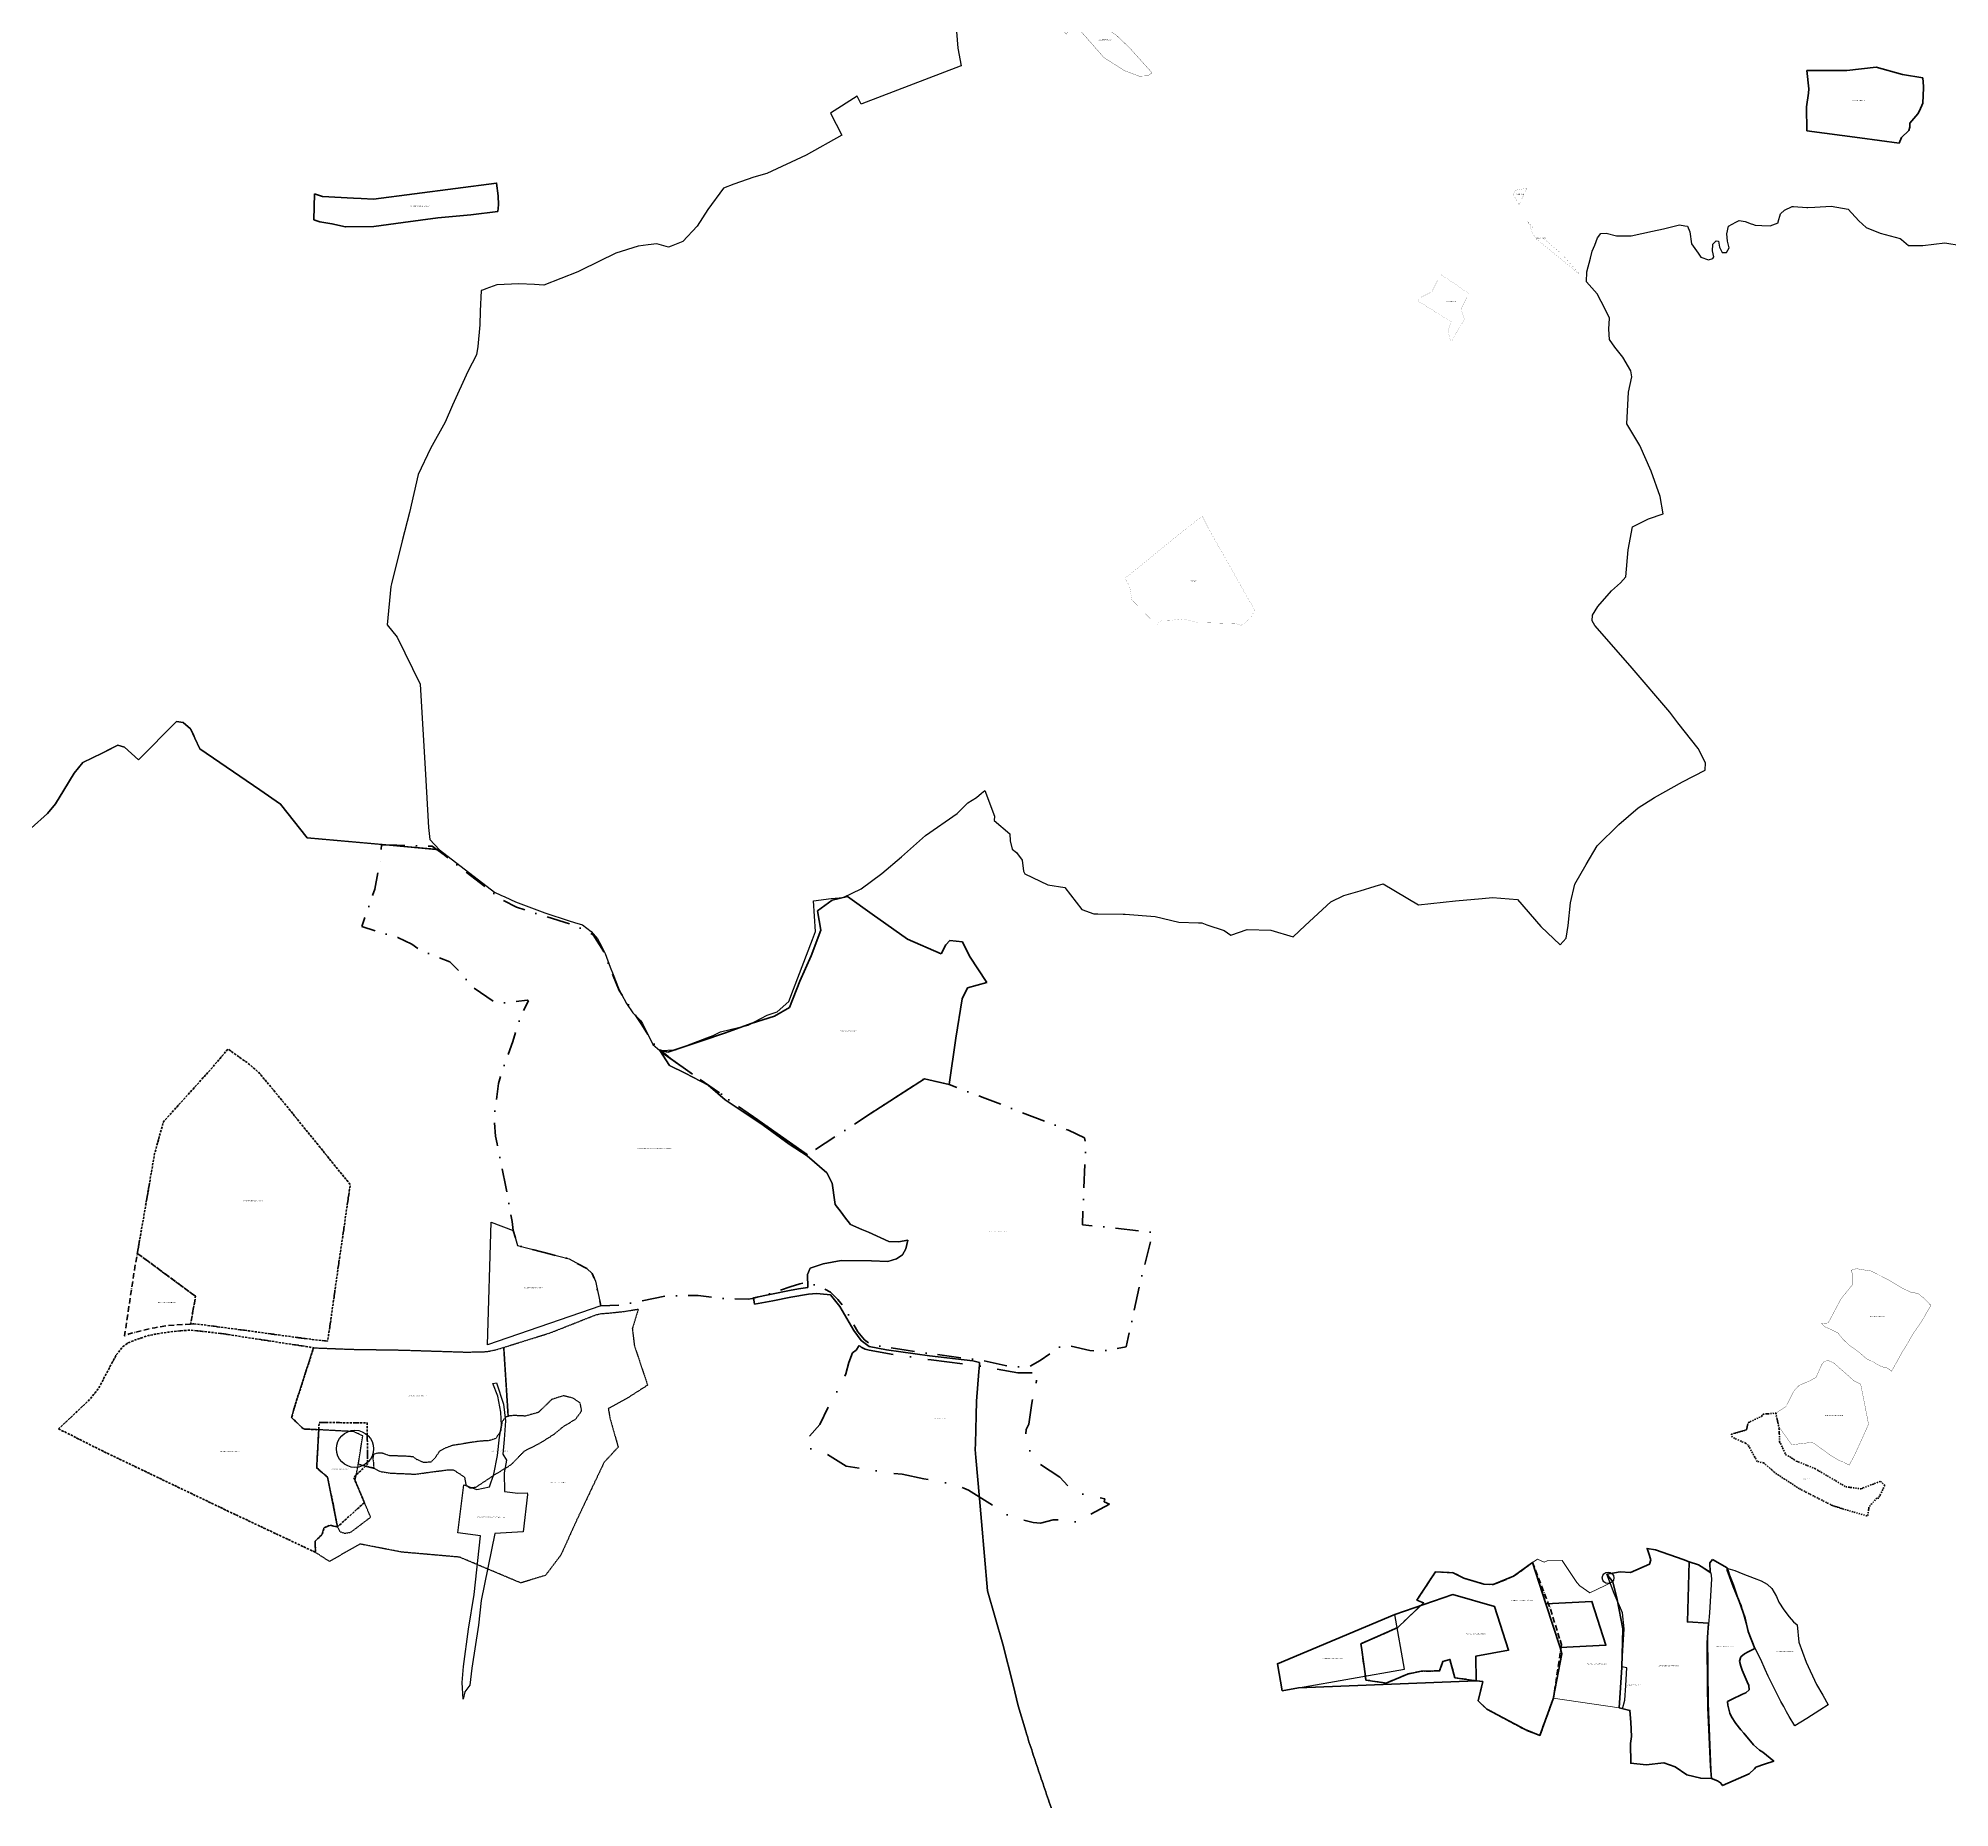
# Model space of a CAD drawing. Header units: metres. Extents: x 245125 to 394351, y 270578 to 4233311.
# Drawn here: x 265966 to 268045, y 4180406 to 4182330 of the extents above; entities that cross this region are included whole.
import ezdxf
from ezdxf.lldxf.tags import DXFTag

# ---------------------------------------------------------------- set-up
doc = ezdxf.new("R2010")
doc.units = ezdxf.units.M
for name, pattern in [('ACAD_ISO10W100', [18, 12, -3, 0, -3]), ('DASHDOT', [25.4, 12.7, -6.35, 0, -6.35]), ('DASHDOT_LINE', [18, 12, -3, 0, -3]), ('DASHED_LINE', [0.75, 0.5, -0.25]), ('Deck 03$0${ Batten }', [0]), ('t-orio', [0.79, 0.5, -0.12, 0.05, -0.12]), ('{ Curtain }', [0])]:
    doc.linetypes.add(name, pattern=pattern)
for name, color, linetype in [('ASTOTA', 7, 'Continuous'), ('topo2009', 98, 'Continuous'), ('topo2012', 144, 'Continuous'), ('topo2016', 36, 'Continuous'), ('topo2017', 2, 'Continuous'), ('topo2019', 6, 'Continuous'), ('topo2021', 4, 'Continuous'), ('topo2023', 41, 'Continuous'), ('topo2026', 192, 'Continuous')]:
    doc.layers.add(name, color=color, linetype=linetype)
doc.styles.get("Standard").update_dxf_attribs({"font": 'arial.ttf'})
tags = doc.linetypes.add('HIDDEN', pattern=[0.375, 0.25, -0.125]).pattern_tags.tags
tags[6:7] = [DXFTag(74, 4), DXFTag(75, 0), DXFTag(340, '0'), DXFTag(46, 1.0), DXFTag(50, 0.0), DXFTag(44, 0.0), DXFTag(45, 0.0)]
tags[4:5] = [DXFTag(74, 4), DXFTag(75, 0), DXFTag(340, '0'), DXFTag(46, 1.0), DXFTag(50, 0.0), DXFTag(44, 0.0), DXFTag(45, 0.0)]

msp = doc.modelspace()

# ---------------------------------------------------------------- linework, layer by layer
at = {"color": 2, "linetype": '{ Curtain }', "lineweight": 80, "ltscale": 5, "flags": 128}
msp.add_lwpolyline([(267485.6, 4180662.7), (267504.8, 4180661.7), (267516.6, 4180655.8), (267538.2, 4180649.3), (267548.5, 4180648.7), (267570.6, 4180657.8), (267591.1, 4180672.8), (267605.8, 4180627.8), (267621.1, 4180580.2), (267623, 4180573.6), (267613.6, 4180524.5), (267599.2, 4180484.8), (267583.1, 4180491.1), (267541.6, 4180513.3), (267532.2, 4180522.4), (267537, 4180543.3), (267529.8, 4180544.3), (267506.8, 4180547.5), (267501.3, 4180567.5), (267493.7, 4180565.3), (267490.2, 4180554.9), (267470.3, 4180554.7), (267455.2, 4180551.5), (267432.2, 4180541.7), (267410.1, 4180545), (267409.5, 4180549.1), (267405.1, 4180580.2), (267404.5, 4180584.3), (267444.8, 4180602.2), (267472.7, 4180628.9), (267465.4, 4180632), (267479.8, 4180654.1)], close=True, dxfattribs=at)
at = {"layer": 'ASTOTA', "color": 253, "linetype": 'HIDDEN', "ltscale": 300}
for points in [[(266964.7, 4182337.5), (266966.4, 4182319.3), (266970, 4182300.1), (266969, 4182299.8), (266861.9, 4182258.8), (266861.1, 4182258.5), (266856.7, 4182267.2), (266827.8, 4182248.5), (266840.2, 4182224.6), (266801.3, 4182203), (266758.8, 4182182.9), (266744.6, 4182179.1), (266722.8, 4182171.3), (266711.6, 4182167.2), (266694.5, 4182144), (266682.8, 4182125.6), (266667.2, 4182109.1), (266654.8, 4182104.2), (266651.6, 4182103), (266639.1, 4182106.7), (266629.7, 4182105.4), (266618.6, 4182103.9), (266594.6, 4182096.3), (266556.8, 4182077.9), (266553, 4182076.1), (266516.3, 4182061.7), (266505.9, 4182062.3), (266489.1, 4182063.2), (266465.2, 4182062), (266453.3, 4182057.7), (266450.6, 4182056.7), (266449.5, 4182056.2), (266448, 4182055.7), (266447.1, 4182033.2), (266446.6, 4182018.5), (266444.3, 4181995), (266442.8, 4181985.8), (266433.5, 4181967.7), (266417, 4181931.2), (266408.9, 4181912.5), (266392.8, 4181884.1), (266379.5, 4181855.6), (266370, 4181814.6), (266362.2, 4181783.7), (266350.6, 4181736.8), (266349.9, 4181734.1), (266346, 4181692.4), (266356.6, 4181679), (266381.8, 4181627.8), (266387.4, 4181529.6), (266390.7, 4181472.1), (266392.3, 4181458.8), (266402.9, 4181447.7), (266401.3, 4181447.9), (266258.8, 4181460.8), (266230, 4181497.4), (266207.3, 4181512.9), (266142, 4181557.5), (266136.9, 4181569.1), (266132.1, 4181579.3), (266124.1, 4181586.2), (266116.9, 4181587.2), (266075.4, 4181545.4), (266060.2, 4181559.4), (266053, 4181561.5), (266044.4, 4181557), (266035.9, 4181552.6), (266014.8, 4181542.8), (266005.6, 4181531), (265994.3, 4181512.4), (265985.1, 4181497.7), (265976.6, 4181487.1), (265958.9, 4181471.1)], [(267067.9, 4180406), (267067.8, 4180406.4), (267066.8, 4180409.3), (267065.8, 4180412.1), (267064.9, 4180414.9), (267063.9, 4180417.8), (267062.9, 4180420.6), (267061.9, 4180423.5), (267061, 4180426.3), (267060, 4180429.2), (267059, 4180432), (267058, 4180434.9), (267057.1, 4180437.7), (267056.1, 4180440.6), (267055.1, 4180443.4), (267054.2, 4180446.3), (267053.2, 4180449.2), (267052.3, 4180452), (267051.3, 4180454.9), (267050.3, 4180457.7), (267049.4, 4180460.6), (267048.4, 4180463.5), (267047.5, 4180466.3), (267046.6, 4180469.2), (267045.6, 4180472.1), (267044.7, 4180475), (267043.7, 4180477.8), (267042.8, 4180480.7), (267041.9, 4180483.6), (267041, 4180486.5), (267040.1, 4180489.4), (267032, 4180517.1), (267026.4, 4180539.8), (267015.4, 4180584), (266998.4, 4180641.9), (266992, 4180717.3), (266989.8, 4180742.5), (266986, 4180787.1), (266985.3, 4180795.7), (266985.4, 4180802.3), (266986.2, 4180832.5), (266986.6, 4180848.3), (266989.3, 4180880.5), (266989.8, 4180887.9), (266989.9, 4180890.4), (266982.5, 4180892.1), (266935.5, 4180897.5), (266888.8, 4180904.1), (266870, 4180907.8), (266861.3, 4180914.2), (266853.2, 4180925.2), (266838.1, 4180951.1), (266827.8, 4180963.8), (266816.7, 4180964.9), (266812.8, 4180965.2), (266804, 4180964.5), (266784.7, 4180961.2), (266765.1, 4180957.4), (266745.4, 4180953.5), (266744, 4180960.6), (266763.6, 4180964.5), (266783.3, 4180968.4), (266793.2, 4180970.3), (266803.3, 4180971.7), (266803, 4180985.9), (266805.7, 4180992.8), (266820, 4180997.5), (266839.6, 4181001.1), (266872.4, 4181000.7), (266890.1, 4181000), (266899.8, 4181002.9), (266906, 4181007.4), (266909.9, 4181013.7), (266912, 4181023.4), (266901.9, 4181021.6), (266891.3, 4181021.8), (266869.2, 4181031.8), (266861.9, 4181035), (266849.5, 4181040.3), (266843.2, 4181048.6), (266839.3, 4181053.6), (266833, 4181061.9), (266832.6, 4181064.7), (266829.7, 4181085.1), (266823.9, 4181096.4), (266802.5, 4181114.9), (266782.9, 4181127.5), (266754.7, 4181148.4), (266713.3, 4181176), (266694.9, 4181191.9), (266670, 4181204.7), (266653, 4181213.3), (266642.3, 4181229.5), (266659.3, 4181230.1), (266693.4, 4181243.1), (266700.2, 4181245.7), (266708.3, 4181249.7), (266738.5, 4181256.9), (266759, 4181267.9), (266769.8, 4181271.5), (266782.6, 4181282.7), (266787.8, 4181296.3), (266808.3, 4181350.2), (266811.6, 4181358.9), (266809.3, 4181392.2), (266828.7, 4181394.7), (266841.7, 4181395.8), (266861.3, 4181405.3), (266883.8, 4181421.8), (266905, 4181440.2), (266931.3, 4181463.1), (266965.5, 4181487.2), (266977.1, 4181498.9), (266986.6, 4181504.7), (266992.2, 4181509.3), (266995.8, 4181512.2), (267006.2, 4181484.4), (267005.9, 4181479.6), (267023, 4181465), (267023.4, 4181457.3), (267025.5, 4181448.3), (267030, 4181444.7), (267036.4, 4181436.4), (267037.8, 4181424.5), (267039.2, 4181421.4), (267064, 4181409.5), (267082.5, 4181406.7), (267101, 4181382.7), (267114.3, 4181378.1), (267118.4, 4181378), (267146.1, 4181377.8), (267148.4, 4181377.8), (267180.7, 4181375.1), (267206.7, 4181369), (267228.1, 4181368.3), (267231.5, 4181368.2), (267237.2, 4181366.2), (267255.8, 4181359.8), (267263.1, 4181354.9), (267280.9, 4181361.1), (267306.5, 4181360.2), (267331, 4181353.2), (267344, 4181365.4), (267371.7, 4181391.1), (267386, 4181398.1), (267403.6, 4181403.2), (267420, 4181408.1), (267428.8, 4181410.7), (267467.2, 4181387.8), (267507.3, 4181392.3), (267536.3, 4181394.9), (267547.6, 4181395.9), (267574.8, 4181393.8), (267600.3, 4181364.2), (267621.2, 4181344.2), (267627.7, 4181351.8), (267629.9, 4181365.3), (267632.6, 4181389.9), (267637.3, 4181410.2), (267649.4, 4181431.6), (267661.5, 4181452), (267685.1, 4181475.2), (267706.1, 4181493.3), (267723.7, 4181504.5), (267754.3, 4181521.6), (267779, 4181534.2), (267779.4, 4181542.1), (267771.1, 4181557.9), (267749.3, 4181585.9), (267740.4, 4181597.3), (267699.5, 4181645.1), (267672, 4181676.8), (267658.8, 4181691.5), (267656, 4181696.8), (267656.4, 4181703), (267662.2, 4181712.4), (267676.9, 4181729.1), (267686.8, 4181737.9), (267692.5, 4181744.5), (267695, 4181773.9), (267699.8, 4181799), (267717.4, 4181807.6), (267733.2, 4181813), (267730, 4181831.9), (267720.1, 4181859.3), (267708, 4181887.4), (267703.6, 4181894.6), (267693.8, 4181910.7), (267695.6, 4181945.4), (267699.2, 4181961.8), (267698.2, 4181968.4), (267689.4, 4181983.5), (267680.7, 4181994.2), (267674.8, 4182002.7), (267674.3, 4182013.8), (267675, 4182025.8), (267670.3, 4182035.5), (267661.5, 4182052.2), (267649.9, 4182065.3), (267649.9, 4182065.6), (267650.4, 4182075.6), (267650.4, 4182076), (267654.2, 4182090.9), (267656.2, 4182098.6), (267659.1, 4182105.1), (267662, 4182113.1), (267665.4, 4182117.7), (267671.1, 4182118.3), (267682.4, 4182115.2), (267698.5, 4182115.2), (267721.8, 4182120.5), (267733.7, 4182122.7), (267750.9, 4182127.3), (267756.8, 4182126.2), (267759.6, 4182125.7), (267762.3, 4182119.5), (267764.2, 4182106.6), (267771.3, 4182096.5), (267774.3, 4182092.1), (267782.5, 4182089), (267787.2, 4182090.6), (267788.3, 4182092.6), (267786.8, 4182099.1), (267787.3, 4182105.9), (267787.4, 4182106.2), (267790.8, 4182109.8), (267793.5, 4182109.4), (267794.6, 4182102.9), (267797.5, 4182097), (267802.2, 4182097), (267805.1, 4182102.2), (267803.3, 4182109.4), (267802.4, 4182117.6), (267804.4, 4182125.9), (267812.3, 4182130.1), (267815.9, 4182132), (267822.2, 4182130.8), (267828.8, 4182128.3), (267830.3, 4182127.8), (267833.2, 4182126.7), (267840.6, 4182126.5), (267849.7, 4182126.3), (267858.2, 4182129.5), (267858.4, 4182130.5), (267860.9, 4182139.1), (267865.3, 4182143.3), (267873.6, 4182147.3), (267874.8, 4182147.2), (267875.1, 4182147.2), (267889.5, 4182145.9), (267890.6, 4182145.9), (267898.2, 4182146.5), (267915.9, 4182147.7), (267934.2, 4182144.2), (267946.1, 4182131.4), (267954.1, 4182124.5), (267969.2, 4182118.1), (267991, 4182112.3), (267992.5, 4182111.1), (268000, 4182104.9), (268015.4, 4182104.7), (268039.5, 4182107.5), (268057.2, 4182104.8)], [(265958.9, 4181471.1), (265976.6, 4181487.1), (265985.1, 4181497.7), (265994.3, 4181512.4), (266005.6, 4181531), (266014.8, 4181542.8), (266035.9, 4181552.6), (266040.2, 4181554.8), (266053, 4181561.5), (266060.2, 4181559.4), (266075.4, 4181545.4), (266116.9, 4181587.2), (266124.1, 4181586.2), (266132.1, 4181579.3), (266135.1, 4181573), (266136.1, 4181570.8), (266136.9, 4181569.1), (266142, 4181557.5), (266207.3, 4181512.9), (266230, 4181497.4), (266258.8, 4181460.8), (266340.8, 4181453.4), (266402.9, 4181447.7), (266462.6, 4181401.5), (266469.5, 4181398.4), (266473.6, 4181396.5), (266485.3, 4181391.3), (266517.1, 4181379.2), (266543.8, 4181370.6), (266549.4, 4181368.8), (266558.1, 4181366.2), (266567.5, 4181358.8), (266574.4, 4181351), (266578.6, 4181343.6), (266582.8, 4181334.8), (266588.4, 4181320.1), (266591.5, 4181312.1), (266592.2, 4181310.4), (266597.5, 4181297.2), (266600.6, 4181290.6), (266606.1, 4181280.5), (266613, 4181270.5), (266621.6, 4181261.7), (266623.5, 4181258.8), (266634.7, 4181235.9), (266642.3, 4181229.5), (266653, 4181213.3), (266670, 4181204.7), (266694.9, 4181191.9), (266713.3, 4181176), (266754.7, 4181148.4), (266782.9, 4181127.5), (266802.5, 4181114.9), (266823.9, 4181096.4), (266829.7, 4181085.1), (266832.6, 4181064.7), (266833, 4181061.9), (266839.3, 4181053.6), (266843.2, 4181048.6), (266849.5, 4181040.3), (266861.9, 4181035), (266869.2, 4181031.8), (266891.3, 4181021.8), (266901.9, 4181021.6), (266912, 4181023.4), (266909.9, 4181013.7), (266906, 4181007.4), (266899.8, 4181002.9), (266890.1, 4181000), (266872.4, 4181000.7), (266839.6, 4181001.1), (266820, 4180997.5), (266805.7, 4180992.8), (266803, 4180985.9), (266803.3, 4180971.7), (266793.2, 4180970.3), (266783.3, 4180968.4), (266763.6, 4180964.5), (266744, 4180960.6), (266745.4, 4180953.5), (266765.1, 4180957.4), (266784.7, 4180961.2), (266804, 4180964.5), (266812.8, 4180965.2), (266816.7, 4180964.9), (266827.8, 4180963.8), (266838.1, 4180951.1), (266853.2, 4180925.2), (266861.3, 4180914.2), (266870, 4180907.8), (266888.8, 4180904.1), (266935.5, 4180897.5), (266982.5, 4180892.1), (266989.9, 4180890.4), (266989.8, 4180887.9), (266989.3, 4180880.5), (266986.6, 4180848.3), (266986.2, 4180832.5), (266985.4, 4180802.3), (266985.3, 4180795.7), (266986, 4180787.1), (266989.8, 4180742.5), (266992, 4180717.3), (266998.4, 4180641.9), (267015.4, 4180584), (267026.4, 4180539.8), (267032, 4180517.1), (267040.1, 4180489.4), (267041, 4180486.5), (267041.9, 4180483.6), (267042.8, 4180480.7), (267043.7, 4180477.8), (267044.7, 4180475), (267045.6, 4180472.1), (267046.6, 4180469.2), (267047.5, 4180466.3), (267048.4, 4180463.5), (267049.4, 4180460.6), (267050.3, 4180457.7), (267051.3, 4180454.9), (267052.3, 4180452), (267053.2, 4180449.2), (267054.2, 4180446.3), (267055.1, 4180443.4), (267056.1, 4180440.6), (267057.1, 4180437.7), (267058, 4180434.9), (267059, 4180432), (267060, 4180429.2), (267061, 4180426.3), (267061.9, 4180423.5), (267062.9, 4180420.6), (267063.9, 4180417.8), (267064.9, 4180414.9), (267065.8, 4180412.1), (267066.8, 4180409.3), (267067.8, 4180406.4), (267067.9, 4180406)]]:
    msp.add_lwpolyline(points, dxfattribs=at)
at = {"layer": 'topo2009', "color": 98, "linetype": 'DASHDOT', "lineweight": 70, "ltscale": 3, "flags": 128}
msp.add_lwpolyline([(266859.2, 4180908.9), (266855.8, 4180903.7), (266851.7, 4180900.7), (266847.9, 4180890.1), (266844.6, 4180877.8), (266835.6, 4180859.5), (266830.1, 4180852.4), (266826.5, 4180844.4), (266816.4, 4180822.9), (266804.8, 4180810), (266800.9, 4180797.5), (266819.1, 4180793.5), (266844.8, 4180777.7), (266893.5, 4180770), (266905.8, 4180769), (266929.4, 4180763.8), (266947, 4180760.5), (266963.9, 4180757.1), (266972.8, 4180753.6), (266977.8, 4180751.6), (267022, 4180723.5), (267048.2, 4180716.2), (267056.1, 4180715.7), (267069.9, 4180719.3), (267077.7, 4180719.3), (267087.7, 4180716.2), (267096.4, 4180717.5), (267131.4, 4180736.3), (267125.5, 4180738.6), (267126, 4180742.1), (267096.8, 4180748.4), (267088.3, 4180753.3), (267077.1, 4180765.4), (267054.1, 4180780.9), (267047.3, 4180788.9), (267042.5, 4180798.7), (267039.9, 4180808.9), (267040.8, 4180817.4), (267043.4, 4180823.1), (267046.7, 4180846), (267046.7, 4180846), (267052, 4180870.2), (267052, 4180870.2), (267052.6, 4180881.3), (267048.3, 4180878.9), (267039.8, 4180879.2), (267031.7, 4180879.2), (266985.3, 4180887.3), (266937.3, 4180893.1), (266896.6, 4180899), (266869.8, 4180903.5), (266865.7, 4180904.6), (266861.3, 4180907)], close=True, dxfattribs=at)
at = {"layer": 'topo2009', "color": 98}
msp.add_lwpolyline([(266422.7, 4180704.9), (266429.2, 4180757.1), (266443.3, 4180752.3), (266457.1, 4180755), (266462, 4180769), (266465.7, 4180789), (266468.1, 4180808.9), (266470.2, 4180821.8), (266469.5, 4180836.2), (266466.2, 4180853.7), (266460.7, 4180867.4), (266464.8, 4180868.1), (266472.2, 4180845), (266474.6, 4180826.7), (266472.9, 4180806.5), (266471.7, 4180790.7), (266475.6, 4180784.1), (266473, 4180770.3), (266473.5, 4180749.9), (266488, 4180748.3), (266498, 4180748.7), (266498.3, 4180746.7), (266493.8, 4180706), (266462.8, 4180704.3), (266447.9, 4180631.4), (266445.1, 4180604.6), (266437.9, 4180557.9), (266435.6, 4180539.4), (266430.3, 4180532), (266428.6, 4180524.2), (266427.3, 4180542.3), (266428.7, 4180559.7), (266434.1, 4180600.4), (266440.4, 4180637.9), (266447.4, 4180701.9), (266422.7, 4180704.9)], close=True, dxfattribs=at)
at = {"layer": 'topo2012', "color": 144, "linetype": 'ACAD_ISO10W100', "lineweight": 70, "ltscale": 0.5}
msp.add_lwpolyline([(267485.6, 4180662.7), (267504.8, 4180661.7), (267516.6, 4180655.8), (267538.2, 4180649.3), (267548.5, 4180648.7), (267570.6, 4180657.8), (267591.3, 4180672.9), (267610.7, 4180622), (267621.2, 4180588.4), (267622.7, 4180583.7), (267613.9, 4180525.4), (267599.2, 4180484.8), (267583.1, 4180491.1), (267541.6, 4180513.3), (267532.2, 4180522.4), (267537, 4180543.3), (267506.8, 4180547.5), (267501.3, 4180567.5), (267493.7, 4180565.3), (267490.2, 4180554.9), (267470.3, 4180554.7), (267455.2, 4180551.5), (267432.2, 4180541.7), (267410.1, 4180545), (267405.1, 4180580.2), (267404.5, 4180584.3), (267444.8, 4180602.2), (267472.7, 4180628.9), (267465.4, 4180632)], close=True, dxfattribs=at)
at = {"layer": 'topo2016', "color": 36, "ltscale": 0.2, "flags": 128}
msp.add_lwpolyline([(267803.4, 4180666.4), (267811.3, 4180664), (267819.8, 4180660.5), (267832.3, 4180655.6), (267839.8, 4180652.7), (267846.2, 4180649.1), (267851.4, 4180644.5), (267856.4, 4180636), (267859, 4180629.5), (267864.3, 4180621.3), (267870.4, 4180613.7), (267875, 4180608.3), (267879, 4180605.2), (267880.7, 4180586.1), (267888.7, 4180564.4), (267899.9, 4180540.1), (267906.7, 4180528.7), (267912.7, 4180518), (267903.6, 4180512.2), (267889.5, 4180503.3), (267876.3, 4180495.1), (267870.3, 4180505.4), (267867.4, 4180510.4), (267864.3, 4180516.3), (267861.3, 4180521.8), (267857.9, 4180528.2), (267854.6, 4180534.6), (267850.5, 4180542.7), (267847.4, 4180549.2), (267844.3, 4180556.3), (267839.4, 4180567.4), (267831.6, 4180582.8), (267827.5, 4180593.1), (267824.6, 4180603), (267821.5, 4180613.3), (267819.8, 4180620.2), (267818.4, 4180626.1), (267815.2, 4180632.6), (267812.8, 4180639.4), (267810.2, 4180648), (267805.8, 4180659)], close=True, dxfattribs=at)
at = {"layer": 'topo2017', "color": 2, "linetype": 'DASHDOT', "lineweight": 40, "ltscale": 5}
msp.add_lwpolyline([(267989.8, 4182215.9), (267947, 4182221.8), (267889.4, 4182229.3), (267889, 4182255.7), (267891.1, 4182270.4), (267891.7, 4182275), (267889.4, 4182294.9), (267932.8, 4182294.9), (267964.9, 4182298.7), (267993.5, 4182290.8), (268015.5, 4182287.2), (268016.2, 4182277.6), (268016.1, 4182276.1), (268015.7, 4182259.5), (268011.8, 4182251.3), (268010.2, 4182247.9), (268001.3, 4182237.9), (268001.3, 4182233.3), (268000.5, 4182229.7), (267992.4, 4182222)], close=True, dxfattribs=at)
at = {"layer": 'topo2017', "color": 2, "linetype": 'Deck 03$0${ Batten }', "lineweight": 70, "ltscale": 3, "flags": 128}
msp.add_lwpolyline([(266266.7, 4182160.9), (266275.7, 4182158.2), (266309.4, 4182156.3), (266317.5, 4182155.7), (266331.1, 4182155), (266464.9, 4182172.7), (266466.4, 4182158.9), (266467, 4182148.8), (266466, 4182141.8), (266436.8, 4182138.2), (266400.8, 4182134.8), (266363.4, 4182129.6), (266331.3, 4182125.4), (266300.4, 4182124.9), (266285.7, 4182128.4), (266272.7, 4182130.5), (266266.2, 4182132.7)], close=True, dxfattribs=at)
at = {"layer": 'topo2017', "color": 2, "linetype": 'DASHDOT', "lineweight": 60, "ltscale": 2, "flags": 128}
msp.add_lwpolyline([(266339.6, 4181453.1), (266356.2, 4181452.6), (266394.9, 4181451.7), (266407.7, 4181442.2), (266470.2, 4181393.6), (266486.5, 4181385.3), (266505.3, 4181379.2), (266549, 4181365.7), (266570, 4181355.4), (266581.1, 4181337.5), (266598, 4181294.7), (266622, 4181258.6), (266639.6, 4181230.7), (266802.7, 4181116.1), (266929.9, 4181198.8), (266957, 4181192.4), (266985.3, 4181181.5), (266995.7, 4181177.6), (267086.6, 4181142.8), (267104.2, 4181134.4), (267105.4, 4181127.5), (267101.8, 4181039.9), (267101.8, 4181039.9), (267130.4, 4181037.2), (267178, 4181031.5), (267178.1, 4181030.5), (267165.1, 4180979), (267149.3, 4180907.2), (267124.1, 4180902.9), (267109.7, 4180903.2), (267088.5, 4180908.3), (267077.6, 4180907.4), (267055.8, 4180892.4), (267044.9, 4180886.4), (267037.2, 4180884.9), (267017.9, 4180886.9), (266989.2, 4180893.1), (266956.9, 4180897), (266910.3, 4180903.6), (266878.6, 4180908.5), (266869.2, 4180911.6), (266864.7, 4180914.8), (266857.5, 4180923.5), (266844.7, 4180947.2), (266840.5, 4180953), (266835.7, 4180958.8), (266827.8, 4180966.7), (266818, 4180971.9), (266804.1, 4180976.8), (266798, 4180976.5), (266794.5, 4180975.8), (266783.9, 4180972.4), (266757.9, 4180963.9), (266743, 4180960), (266738.4, 4180959.2), (266716, 4180959.4), (266684.1, 4180963), (266650.1, 4180962.8), (266601.7, 4180952.9), (266578.3, 4180951.7), (266572.4, 4180978.7), (266568.9, 4180987.1), (266562.9, 4180992.3), (266543.7, 4181002.8), (266524.9, 4181007.7), (266487.7, 4181017.5), (266482.9, 4181033.6), (266481.6, 4181043.7), (266479.7, 4181055), (266474.8, 4181081.1), (266470.1, 4181105.6), (266465.4, 4181127.9), (266463.7, 4181136.4), (266462.2, 4181156.9), (266466.8, 4181193.7), (266473.4, 4181214.5), (266482.3, 4181239.1), (266491.1, 4181267.1), (266499.5, 4181283.5), (266498.1, 4181284.1), (266477.7, 4181281.7), (266464.4, 4181280.9), (266439, 4181298.3), (266424.1, 4181316.1), (266413.8, 4181325.8), (266382, 4181338.3), (266372.8, 4181345), (266357.3, 4181352.3), (266342.5, 4181356.5), (266318.3, 4181364.2), (266332.4, 4181404.9), (266338.1, 4181435.3), (266339.6, 4181453.1)], close=True, dxfattribs=at)
at = {"layer": 'topo2017', "color": 2, "linetype": 'DASHDOT', "lineweight": 53, "ltscale": 6}
msp.add_lwpolyline([(266641.7, 4181230.1), (266651.1, 4181227.6), (266687.8, 4181240), (266713.8, 4181248.7), (266741.5, 4181258.8), (266767.1, 4181267), (266783.4, 4181276.2), (266794.6, 4181304.8), (266806.9, 4181332.6), (266817.2, 4181360.5), (266813.7, 4181381.5), (266829.7, 4181392.8), (266846.5, 4181397), (266873, 4181377.7), (266911.7, 4181350.4), (266948.2, 4181334.6), (266953.3, 4181344.5), (266957.7, 4181349.2), (266971.3, 4181347.5), (266979, 4181332.1), (266997.9, 4181303.5), (266977, 4181297.6), (266971.2, 4181285.5), (266964, 4181243), (266957, 4181192.4), (266929.9, 4181198.8), (266802.7, 4181116.1), (266653.9, 4181220.7), (266649, 4181225.3), (266643.3, 4181229)], close=True, dxfattribs=at)
at = {"layer": 'topo2017', "color": 2, "linetype": 'DASHDOT_LINE', "lineweight": 53, "ltscale": 0.2, "flags": 128}
msp.add_lwpolyline([(266132.1, 4180932), (266134.6, 4180932.3), (266146.3, 4180931.1), (266195.8, 4180924.6), (266247.3, 4180917.5), (266267, 4180915), (266280.9, 4180913.6), (266282.2, 4180919.9), (266293.2, 4180998), (266305.7, 4181083.7), (266232.2, 4181174.4), (266205.9, 4181206.1), (266193.1, 4181216.7), (266172.7, 4181231), (266156.1, 4181211.4), (266150.9, 4181205.5), (266102.6, 4181152), (266092.9, 4181117), (266082, 4181053.7), (266074.2, 4181008.9), (266137.5, 4180962.2), (266132.1, 4180932)], dxfattribs=at)
at = {"layer": 'topo2017', "color": 2, "ltscale": 0.2, "flags": 128}
msp.add_lwpolyline([(266454.8, 4180909.5), (266458.8, 4181043), (266482.9, 4181033.6), (266482.9, 4181033.6), (266482.9, 4181033.6), (266487.7, 4181017.5), (266487.7, 4181017.5), (266543.7, 4181002.8), (266562.9, 4180992.3), (266568.9, 4180987.1), (266572.4, 4180978.7), (266578.3, 4180951.7)], close=True, dxfattribs=at)
at = {"layer": 'topo2017', "color": 2, "linetype": 'DASHDOT_LINE', "lineweight": 50, "ltscale": 0.5, "flags": 128}
msp.add_lwpolyline([(266074.2, 4181008.9), (266137.5, 4180962.2), (266132.1, 4180932), (266117.3, 4180931.3), (266107.9, 4180930.5), (266093.4, 4180928.1), (266080.8, 4180925.5), (266071.3, 4180922.9), (266065.5, 4180921.3), (266062.4, 4180920.1), (266060.3, 4180919.1), (266071, 4180990.8)], close=True, dxfattribs=at)
at = {"layer": 'topo2017', "color": 2, "linetype": 'DASHED_LINE', "flags": 128}
for points in [[(266472.6, 4180906.7), (266523.4, 4180922.6), (266573, 4180942.2), (266578.5, 4180943.4), (266587.7, 4180944.1), (266603.1, 4180945.7), (266618.9, 4180948.3), (266612.4, 4180927.1), (266614.6, 4180908.7), (266629, 4180865.6), (266606.8, 4180851.4), (266586.3, 4180840.1), (266588.1, 4180829.7), (266597, 4180798.3), (266581.6, 4180781.5), (266552.1, 4180719.3), (266534.7, 4180680.9), (266518, 4180658.8), (266491.1, 4180650.6), (266481.7, 4180654.5), (266424.6, 4180678.6), (266361.6, 4180684.1), (266316.2, 4180692.9), (266283.1, 4180673.9), (266267.9, 4180683.8), (266267.5, 4180696.1), (266275.2, 4180703.2), (266277.1, 4180710.5), (266284, 4180713.3), (266291.8, 4180711.5), (266294.4, 4180706.3), (266299.8, 4180704.6), (266306.3, 4180705.7), (266327.9, 4180722.1), (266311, 4180762), (266314.5, 4180779.6), (266331.2, 4180775.4), (266338.6, 4180771.7), (266349.4, 4180770), (266364, 4180769.4), (266376.5, 4180768.8), (266396.5, 4180771.6), (266412.6, 4180773.6), (266418, 4180773.4), (266422.6, 4180770.6), (266430, 4180765.6), (266431.4, 4180757.4), (266435.7, 4180753.8), (266442.6, 4180754.9), (266463.3, 4180768.6), (266480.4, 4180779), (266495.3, 4180794.2), (266511.7, 4180802.4), (266527.2, 4180812.2), (266537.9, 4180821), (266550.7, 4180828.6), (266557.3, 4180837.6), (266555.8, 4180846.1), (266548, 4180851.5), (266537.2, 4180854.1), (266524.6, 4180849.9), (266510.2, 4180835.9), (266496.1, 4180832), (266484, 4180832.6), (266478.9, 4180832.2), (266477.4, 4180831.7), (266472.6, 4180906.7)], [(266265.8, 4180906.2), (266308, 4180904.6), (266361.1, 4180903.8), (266433.8, 4180901.5), (266438.5, 4180901.7), (266454.3, 4180902.1), (266464.8, 4180904.3), (266472.6, 4180906.7), (266477.4, 4180831.7), (266474.5, 4180830.7), (266470.9, 4180826), (266469.2, 4180815.7), (266463.9, 4180807.6), (266457, 4180805.3), (266446.8, 4180804.7), (266434.9, 4180803), (266425.2, 4180801.3), (266416.8, 4180800.1), (266407.9, 4180796.7), (266402.8, 4180793.9), (266397.8, 4180786.3), (266393.3, 4180781.9), (266385.3, 4180781.5), (266377.9, 4180784.9), (266374.3, 4180787.6), (266365.4, 4180788.4), (266348.7, 4180788.8), (266340.6, 4180791.6), (266336.1, 4180791.8), (266331.2, 4180790.6), (266330.2, 4180786.3), (266331, 4180781.3), (266331.2, 4180775.4), (266314.5, 4180779.6), (266319.3, 4180810.5), (266309.4, 4180815.1), (266254.8, 4180818), (266241.9, 4180830.4), (266245.7, 4180843.7)]]:
    msp.add_lwpolyline(points, close=True, dxfattribs=at)
at = {"layer": 'topo2017', "color": 2, "linetype": 'DASHDOT_LINE', "lineweight": 53, "ltscale": 0.2, "flags": 128}
for points in [[(265988.6, 4180818.1), (266035.6, 4180794.4), (266173.4, 4180728.4), (266267.9, 4180683.8), (266267.5, 4180696.1), (266275.2, 4180703.2), (266277.1, 4180710.5), (266284, 4180713.3), (266291.8, 4180711.5), (266287.4, 4180734.5), (266281, 4180765.6), (266269.2, 4180775.7), (266271.5, 4180817.1), (266254.8, 4180818), (266241.9, 4180830.4), (266245.7, 4180843.7), (266265.8, 4180906.2), (266257.9, 4180907.7), (266242.1, 4180910), (266193.5, 4180917.4), (266167.9, 4180921.5), (266145, 4180924.1), (266131.9, 4180925.5), (266117.7, 4180924.4), (266108.2, 4180923.3), (266108.2, 4180923.3), (266093.3, 4180921), (266086.3, 4180919.5), (266074.1, 4180915.6), (266064.2, 4180911.6), (266057.9, 4180907.1), (266051, 4180898.1), (266032.2, 4180862.2), (266022.7, 4180850.3)], [(266271.9, 4180825.1), (266324.1, 4180824.5), (266324.1, 4180824.5), (266324.5, 4180779.6), (266309.5, 4180765.5), (266321.1, 4180738), (266321.1, 4180738), (266321.1, 4180738), (266321.1, 4180738), (266291.8, 4180711.5), (266291.8, 4180711.5), (266291.8, 4180711.5), (266291.8, 4180711.5), (266287.4, 4180734.5), (266281, 4180765.6), (266269.2, 4180775.7), (266271.9, 4180825.1)]]:
    msp.add_lwpolyline(points, close=True, dxfattribs=at)
at = {"layer": 'topo2017', "color": 2, "linetype": 'DASHDOT', "lineweight": 70, "ltscale": 0.1}
msp.add_lwpolyline([(267807.5, 4180812.3), (267809.8, 4180812.9), (267823.9, 4180817.1), (267825.5, 4180824.7), (267840, 4180831.6), (267841.9, 4180834.1), (267855.7, 4180835.2), (267859.4, 4180818.2), (267859.7, 4180804.5), (267866.4, 4180790.3), (267878, 4180783.1), (267898.3, 4180774.9), (267931.8, 4180755.1), (267948.3, 4180752.9), (267969.5, 4180761.1), (267974.2, 4180756.8), (267967.6, 4180742.9), (267965.4, 4180742.9), (267956.9, 4180732.9), (267956, 4180725.1), (267954.8, 4180723.4), (267917.8, 4180734.4), (267881.1, 4180753.1), (267854, 4180770.9), (267851.4, 4180773.6), (267842.4, 4180781.1), (267835.3, 4180782.7), (267825.8, 4180800.3), (267822.8, 4180802.6), (267808.2, 4180809)], close=True, dxfattribs=at)
at = {"layer": 'topo2017', "color": 2, "linetype": '{ Curtain }', "lineweight": 60, "ltscale": 5, "flags": 128}
msp.add_lwpolyline([(267485.6, 4180662.7), (267504.8, 4180661.7), (267516.6, 4180655.8), (267538.2, 4180649.3), (267548.5, 4180648.7), (267570.6, 4180657.8), (267591.1, 4180672.8), (267605.8, 4180627.8), (267621.1, 4180580.2), (267623, 4180573.6), (267613.6, 4180524.5), (267599.2, 4180484.8), (267583.1, 4180491.1), (267541.6, 4180513.3), (267532.2, 4180522.4), (267537, 4180543.3), (267529.8, 4180544.3), (267506.8, 4180547.5), (267501.3, 4180567.5), (267493.7, 4180565.3), (267490.2, 4180554.9), (267470.3, 4180554.7), (267455.2, 4180551.5), (267432.2, 4180541.7), (267410.1, 4180545), (267409.5, 4180549.1), (267405.1, 4180580.2), (267404.5, 4180584.3), (267444.8, 4180602.2), (267472.7, 4180628.9), (267465.4, 4180632), (267479.8, 4180654.1)], close=True, dxfattribs=at)
at = {"layer": 'topo2017', "color": 2, "linetype": '{ Curtain }', "lineweight": 13, "ltscale": 5, "flags": 128}
msp.add_lwpolyline([(267591.1, 4180672.8), (267596.7, 4180676.4), (267603.7, 4180673), (267607.1, 4180674.7), (267607.1, 4180674.7), (267623.3, 4180674.8), (267623.3, 4180674.8), (267623.3, 4180674.8), (267639.4, 4180651), (267642.6, 4180647.6), (267653.5, 4180639.8), (267678.5, 4180651.7), (267683.1, 4180632.6), (267689.5, 4180600.6), (267688.3, 4180558.5), (267685.3, 4180514.8), (267613.8, 4180525.4), (267623, 4180573.6), (267621.1, 4180580.2), (267605.8, 4180627.8)], close=True, dxfattribs=at)
at = {"layer": 'topo2017', "color": 2, "linetype": '{ Curtain }', "lineweight": 70, "ltscale": 5, "flags": 128}
for points in [[(267672, 4180660.1), (267686.3, 4180662.5), (267697.6, 4180662.1), (267718.4, 4180671.1), (267719.7, 4180675.7), (267717.5, 4180682.5), (267715.7, 4180688.1), (267724.8, 4180686.6), (267754.8, 4180675.9), (267761.6, 4180673.6), (267759.6, 4180608.2), (267782.4, 4180607), (267781.7, 4180596.7), (267781, 4180585.5), (267781.4, 4180537.9), (267781.9, 4180514.8), (267783.3, 4180483.1), (267784.8, 4180451), (267785.7, 4180438), (267774, 4180438.2), (267758.8, 4180442), (267746.2, 4180450.5), (267734, 4180455), (267714.9, 4180452.9), (267698, 4180454.6), (267697.8, 4180476), (267698.9, 4180483.7), (267697.9, 4180499.2), (267697.1, 4180512), (267685.3, 4180514.8), (267688.4, 4180558.5), (267689.5, 4180600.6), (267683.1, 4180632.6), (267678.5, 4180651.7)], [(267786.7, 4180676.1), (267802.8, 4180666.9), (267802.7, 4180664.6), (267809.2, 4180646.8), (267815.7, 4180630.8), (267820.1, 4180618.5), (267822.5, 4180612.2), (267825.6, 4180597.8), (267832.9, 4180579.4), (267825.8, 4180575.8), (267821.6, 4180573.5), (267817.6, 4180570.2), (267816.4, 4180565.4), (267817.5, 4180560), (267819, 4180555.8), (267824.6, 4180543.2), (267826.5, 4180538.9), (267826.6, 4180534.2), (267823.2, 4180531.2), (267819.4, 4180529.5), (267807.7, 4180524), (267803.3, 4180521.6), (267803.6, 4180517.5), (267805.8, 4180508.8), (267807.4, 4180505), (267812.1, 4180497.7), (267817.5, 4180490.7), (267820.9, 4180487.2), (267831.4, 4180474.6), (267834.6, 4180471.5), (267838.1, 4180468.9), (267841.7, 4180466.4), (267845.6, 4180463.4), (267853.4, 4180456.8), (267843.5, 4180453.4), (267834, 4180450.4), (267832.7, 4180448.5), (267826.7, 4180443.2), (267797.8, 4180430.3), (267795.7, 4180433.3), (267792.3, 4180435.4), (267785.7, 4180438), (267784.8, 4180451), (267783.3, 4180483.1), (267781.9, 4180514.8), (267781.4, 4180537.9), (267781, 4180585.5), (267781.7, 4180596.7), (267782.4, 4180607), (267759.6, 4180608.2), (267761.6, 4180673.6), (267771.7, 4180670.2), (267784.3, 4180662.2), (267784, 4180672.6)]]:
    msp.add_lwpolyline(points, close=True, dxfattribs=at)
at = {"layer": 'topo2017', "color": 54}
msp.add_lwpolyline([(267715.7, 4180688.1), (267724.8, 4180686.6), (267733.8, 4180683.6), (267754.8, 4180675.9), (267772.2, 4180670), (267785.2, 4180661.6), (267785.9, 4180655), (267783.7, 4180618.2), (267781.5, 4180593.6), (267782.1, 4180519.8), (267785.5, 4180438), (267774, 4180438.2), (267758.8, 4180442), (267746.2, 4180450.5), (267734, 4180455), (267714.9, 4180452.9), (267698, 4180454.6), (267697.8, 4180476), (267698.9, 4180483.7), (267697.9, 4180499.2), (267697.1, 4180512), (267689.1, 4180513.8), (267691.7, 4180523.2), (267692.8, 4180539.2), (267693.6, 4180558.2), (267688.3, 4180559.4), (267690.8, 4180600.8), (267689.1, 4180617.9), (267680, 4180639.2), (267672, 4180660.1), (267686.3, 4180662.5), (267697.6, 4180662.1), (267718.4, 4180671.1), (267719.7, 4180675.7)], close=True, dxfattribs=at)
at = {"layer": 'topo2017', "color": 2, "linetype": '{ Curtain }', "lineweight": 80, "ltscale": 10, "flags": 128}
for points in [[(267319.1, 4180533.3), (267313.8, 4180562.8), (267441.4, 4180616.1), (267504.6, 4180637.9), (267549.9, 4180624.9), (267565.2, 4180577.3), (267529.4, 4180570.9), (267529.8, 4180544.3), (267336.8, 4180536.4)], [(267605.8, 4180627.8), (267655.7, 4180630.4), (267671, 4180582.8), (267621.1, 4180580.2)]]:
    msp.add_lwpolyline(points, close=True, dxfattribs=at)
at = {"layer": 'topo2017', "color": 2, "linetype": '{ Curtain }', "flags": 128}
msp.add_lwpolyline([(267313.8, 4180562.8), (267319.1, 4180533.3), (267336.8, 4180536.4), (267452, 4180557), (267441.4, 4180616.1), (267313.8, 4180562.8)], close=True, dxfattribs=at)
at = {"layer": 'topo2017', "color": 1}
for centre, radius in [((266310.8, 4180796.4), 20.2), ((267673.3, 4180656.1), 6.29)]:
    msp.add_circle(centre, radius, dxfattribs=at)
at = {"layer": 'topo2019', "color": 6, "ltscale": 30, "const_width": 0.3, "flags": 128}
msp.add_lwpolyline([(267125.1, 4182309.1), (267146.7, 4182295.4), (267147.8, 4182294.7), (267163.3, 4182288.9), (267172.9, 4182289.2), (267177.4, 4182292.6), (267175.3, 4182294.9), (267152.8, 4182319.9), (267138, 4182334), (267088.5, 4182365.4), (267070.4, 4182367.1), (267073.9, 4182352.2), (267075.5, 4182345.6), (267084.1, 4182334.6), (267087.5, 4182338.8), (267096.4, 4182341.7), (267106.5, 4182330.4), (267125.1, 4182309.1)], dxfattribs=at)
at = {"layer": 'topo2021', "color": 4, "lineweight": 35, "ltscale": 2, "const_width": 0.1}
for points in [[(267585, 4182166.8), (267582.1, 4182166.5), (267574.2, 4182165.2), (267572.3, 4182164.2), (267569.8, 4182160.7), (267570.5, 4182159.8), (267573.2, 4182155.1), (267576.5, 4182149)], [(267585.9, 4182130.8), (267588.2, 4182126.1), (267591.1, 4182118), (267592.4, 4182116), (267595.3, 4182111.8), (267640.7, 4182074.7), (267641.8, 4182074.3), (267624.6, 4182093.6), (267621.2, 4182097), (267602.3, 4182113.3), (267592.1, 4182123.6)], [(267232.1, 4181810.6), (267219.3, 4181800.6), (267199.1, 4181784.5), (267183, 4181771.3), (267159.6, 4181752.2), (267152.6, 4181746.5), (267151.8, 4181745.8), (267148.1, 4181743.1), (267149.1, 4181741.3), (267153.1, 4181734), (267155.6, 4181719.5), (267182.1, 4181692.3), (267183, 4181693), (267188.4, 4181697.3), (267198.6, 4181696.9), (267199.2, 4181697.4), (267211.5, 4181698.7), (267224.7, 4181695.4), (267226.8, 4181694.8), (267239.1, 4181694.5), (267246.5, 4181694.3), (267268, 4181693.7), (267274.3, 4181691.6), (267275, 4181692.2), (267283.9, 4181698.6), (267289.4, 4181708.5), (267285, 4181715.5), (267283.7, 4181717.5), (267275.4, 4181732.4), (267270.9, 4181740.3), (267252.4, 4181773.4), (267249.3, 4181778.5), (267238.3, 4181798.1)]]:
    msp.add_lwpolyline(points, close=True, dxfattribs=at)
msp.add_lwpolyline([(267466.5, 4182044.5), (267467.7, 4182047.3), (267481.8, 4182054.5), (267491.1, 4182073.4), (267499.3, 4182068.1), (267506.5, 4182063.1), (267521.8, 4182052.5), (267513.6, 4182035.8), (267517.1, 4182024.3), (267503.2, 4182000.9), (267501.8, 4182001.8), (267499.3, 4182012), (267502.9, 4182021.7), (267466.5, 4182044.5)], dxfattribs=at)
at = {"layer": 'topo2023', "color": 246, "linetype": 't-orio', "ltscale": 40, "const_width": 0.3}
msp.add_lwpolyline([(267855.7, 4180835.2), (267866.7, 4180842.3), (267875.4, 4180859.3), (267875.5, 4180859.5), (267880.9, 4180865.3), (267893.2, 4180870.5), (267899.5, 4180874.2), (267905.4, 4180887.5), (267908.1, 4180891.2), (267912.2, 4180892.6), (267918.4, 4180890), (267940.8, 4180870.3), (267948, 4180866.6), (267953.2, 4180840.4), (267956.5, 4180823.2), (267951.6, 4180812.1), (267941.5, 4180789.9), (267935.5, 4180778.7), (267928.7, 4180782.2), (267924.8, 4180783.6), (267914.4, 4180789.8), (267897.1, 4180802.6), (267892.9, 4180803.2), (267873, 4180800.8), (267858.8, 4180820.7)], close=True, dxfattribs=at)
at = {"layer": 'topo2026', "linetype": 't-orio', "ltscale": 3, "const_width": 0.3}
msp.add_lwpolyline([(267937.5, 4180990.5), (267943.3, 4180992.3), (267959.2, 4180989.7), (267978.2, 4180980.1), (267992.8, 4180971.3), (268002, 4180966.9), (268010.5, 4180965.2), (268017.8, 4180959.2), (268024.4, 4180952.2), (268019.5, 4180944.1), (268014.6, 4180935.6), (268009.7, 4180928.3), (268004.7, 4180921.1), (267998.1, 4180909.5), (267993, 4180901.4), (267988.2, 4180892.6), (267981.5, 4180880.7), (267977.3, 4180884.1), (267970.2, 4180885.9), (267962, 4180890.6), (267954.2, 4180894.4), (267948.1, 4180899.8), (267942.7, 4180904), (267935.7, 4180908.9), (267929.1, 4180915.2), (267923.1, 4180922.5), (267914.5, 4180926.7), (267908.7, 4180929.2), (267905.5, 4180932.7), (267912.7, 4180933.3), (267926.6, 4180959.5), (267938.6, 4180974.3), (267938.8, 4180987.4)], close=True, dxfattribs=at)

# ---------------------------------------------------------------- texts
at = {"color": 2, "linetype": '{ Curtain }', "char_height": 1, "width": 25.45, "attachment_point": 1}
for insert in [(266458.2, 4180794.5), (266522, 4180760.5)]:
    msp.add_mtext('ΠΑΝΑΓΙΩΤΟΠΟΥΛΟΣ ΝΙΚΟΣ-17', dxfattribs=dict(at, insert=insert))
at = {"layer": 'topo2009', "color": 98, "linetype": '{ Curtain }', "attachment_point": 1}
for s, insert, char_height, width in [('ΠΑΝΑΓΙΩΤΟΠΟΥΛΟΥ ΜΕΣΟΛΟΓΓΑΚΙ-09', (266940.3, 4180829.7), 0.5, 25.45), ('ΘΕΟΔΩΡΟΠΟΥΛΟΣ ΟΛΥΜΠΙΑ-09(ορθογωνιες)', (266443.6, 4180722.5), 1, 34.107)]:
    msp.add_mtext(s, dxfattribs=dict(at, insert=insert, char_height=char_height, width=width))
at = {"layer": 'topo2012', "color": 144, "linetype": '{ Curtain }', "insert": (267568.1, 4180632.1), "char_height": 1, "width": 42.915, "attachment_point": 1}
msp.add_mtext('ΑΘΑΝΑΣΟΠΟΥΛΟΣ ΚΕΡΤΙΖΕΪΚΑ-12', dxfattribs=at)
at = {"layer": 'topo2016', "color": 36, "insert": (267856.3, 4180576.6), "char_height": 1, "width": 24.822, "attachment_point": 1}
msp.add_mtext('ΛΑΒΑΖΟΣ ΑΣΦΑΛΑΚΤΟΣ-16', dxfattribs=at)
at = {"layer": 'topo2017', "color": 2, "lineweight": 35, "ltscale": 2, "insert": (267938.7, 4182262.8), "char_height": 1, "width": 3.661, "attachment_point": 1}
msp.add_mtext('ΦΡΑΓΚΑΠΗΔΗΜΑ-17', dxfattribs=at)
at = {"layer": 'topo2017', "color": 2, "linetype": '{ Curtain }', "attachment_point": 1}
for s, insert, char_height, width in [('ΑΝΤΩΝΟΠΟΥΛΟΣ ΧΡΗΣΤΟΣ-17', (266370.9, 4182148.1), 1, 25.569), ('ΘΕΟΔΩΡΟΠΟΥΛΟΣ ΑΘΑΝΑΣΙΟΣ ΚΑΙ ΚΩΝΣΤΑΝΤΙΝΟΣ-17', (266838.2, 4181250.9), 0.5, 25.45), ('ΘΕΟΔΩΡΟΠΟΥΛΟΣ ΑΘΑΝΑΣΙΟΣ ΚΑΙ ΚΩΝΣΤΑΝΤΙΝΟΣ-17', (266617.7, 4181123.5), 1, 71.337), ('ΠΑΝΑΓΙΩΤΟΠΟΥΛΟΣ ΝΙΚΟΣ-17', (266189.8, 4181066.5), 1, 25.45), ('ΘΕΟΔΩΡΟΠΟΥΛΟΣ ΑΘΑΝΑΣΙΟΣ ΚΑΙ ΚΩΝΣΤΑΝΤΙΝΟΣ-17', (267000.3, 4181033.2), 0.5, 25.45), ('ΠΑΝΑΓΙΩΤΟΠΟΥΛΟΣ ΝΙΚΟΣ-17', (266494.7, 4180971.9), 1, 25.45), ('ΠΑΝΑΓΙΩΤΟΠΟΥΛΟΣ ΝΙΚΟΣ-17', (266095.5, 4180956.1), 1, 23.75), ('ΠΑΝΑΓΙΩΤΟΠΟΥΛΟΣ ΝΙΚΟΣ-17', (266368.3, 4180854.5), 1, 25.45), ('ΠΑΝΑΓΙΩΤΟΠΟΥΛΟΣ ΝΙΚΟΣ-17', (266164.5, 4180794), 1, 25.45), ('ΠΑΝΑΓΙΩΤΟΠΟΥΛΟΣ ΝΙΚΟΣ-17', (266284.2, 4180774.8), 1, 25.45), ('KΛΑΔΗΣ-17', (267885, 4180764.1), 1, 13.437), ('ΑΘΑΝΑΣΟΠΟΥΛΟΣ ΓΕΩΡΓΙΟΣ-17', (267518.7, 4180595.8), 1, 36.316), ('ΑΘΑΝΑΣΟΠΟΥΛΟΣ ΓΕΩΡΓΙΟΣ-17', (267363, 4180568.8), 1, 27.314), ('ΑΘΑΝΑΣΟΠΟΥΛΟΥ ΔΙΟΝΥΣΙΑ-17', (267790.8, 4180581.8), 1, 28.512), ('ΑΘΑΝΑΣΟΠΟΥΛΟΣ ΘΑΝΑΣΗΣ-17', (267650.3, 4180563.2), 1, 30.152), ('ΑΘΑΝΑΣΟΠΟΥΛΟΣ ΓΕΩΡΓΙΟΣ-17', (267728.4, 4180560.9), 1, 27.243), ('ΑΘΑΝΑΣΟΠΟΥΛΟΣ-13', (267693.8, 4180539.8), 1, 13.437)]:
    msp.add_mtext(s, dxfattribs=dict(at, insert=insert, char_height=char_height, width=width))
at = {"layer": 'topo2019', "color": 6, "lineweight": 80, "ltscale": 20, "insert": (267119.5, 4182329), "char_height": 1, "width": 16.465, "attachment_point": 1}
msp.add_mtext('ΑΔΑΜΟΠΟΥΛΟΣ 2-19', dxfattribs=at)
at = {"layer": 'topo2021', "color": 4, "lineweight": 35, "ltscale": 2, "char_height": 1, "width": 3.661, "attachment_point": 1}
for s, insert in [('ΠΟΛΥΔΩΡΟΣ-21', (267571.3, 4182161.2)), ('ΠΟΛΥΔΩΡΟΣ-21', (267595.7, 4182113.1)), ('ΠΟΛΥΔΩΡΟΣ-21', (267497.3, 4182044.3)), ('ΒΩΣΣΟΣ-21', (267219.4, 4181740.2))]:
    msp.add_mtext(s, dxfattribs=dict(at, insert=insert))
at = {"layer": 'topo2023', "color": 246, "linetype": '{ Curtain }', "insert": (267909.1, 4180833.1), "char_height": 1, "width": 28.747, "attachment_point": 1}
msp.add_mtext('MAΡΓΙΩΛΑΚΙΩΤΗ ΚΟΡΥΦΗ-23', dxfattribs=at)
at = {"layer": 'topo2026', "linetype": '{ Curtain }', "insert": (267958.1, 4180940.8), "char_height": 1, "width": 28.747, "attachment_point": 1}
msp.add_mtext('ΜΑΡΓΑΡΗΣ ΛΑΒΑΖΟΣ-26', dxfattribs=at)

doc.saveas('drawing.dxf')
